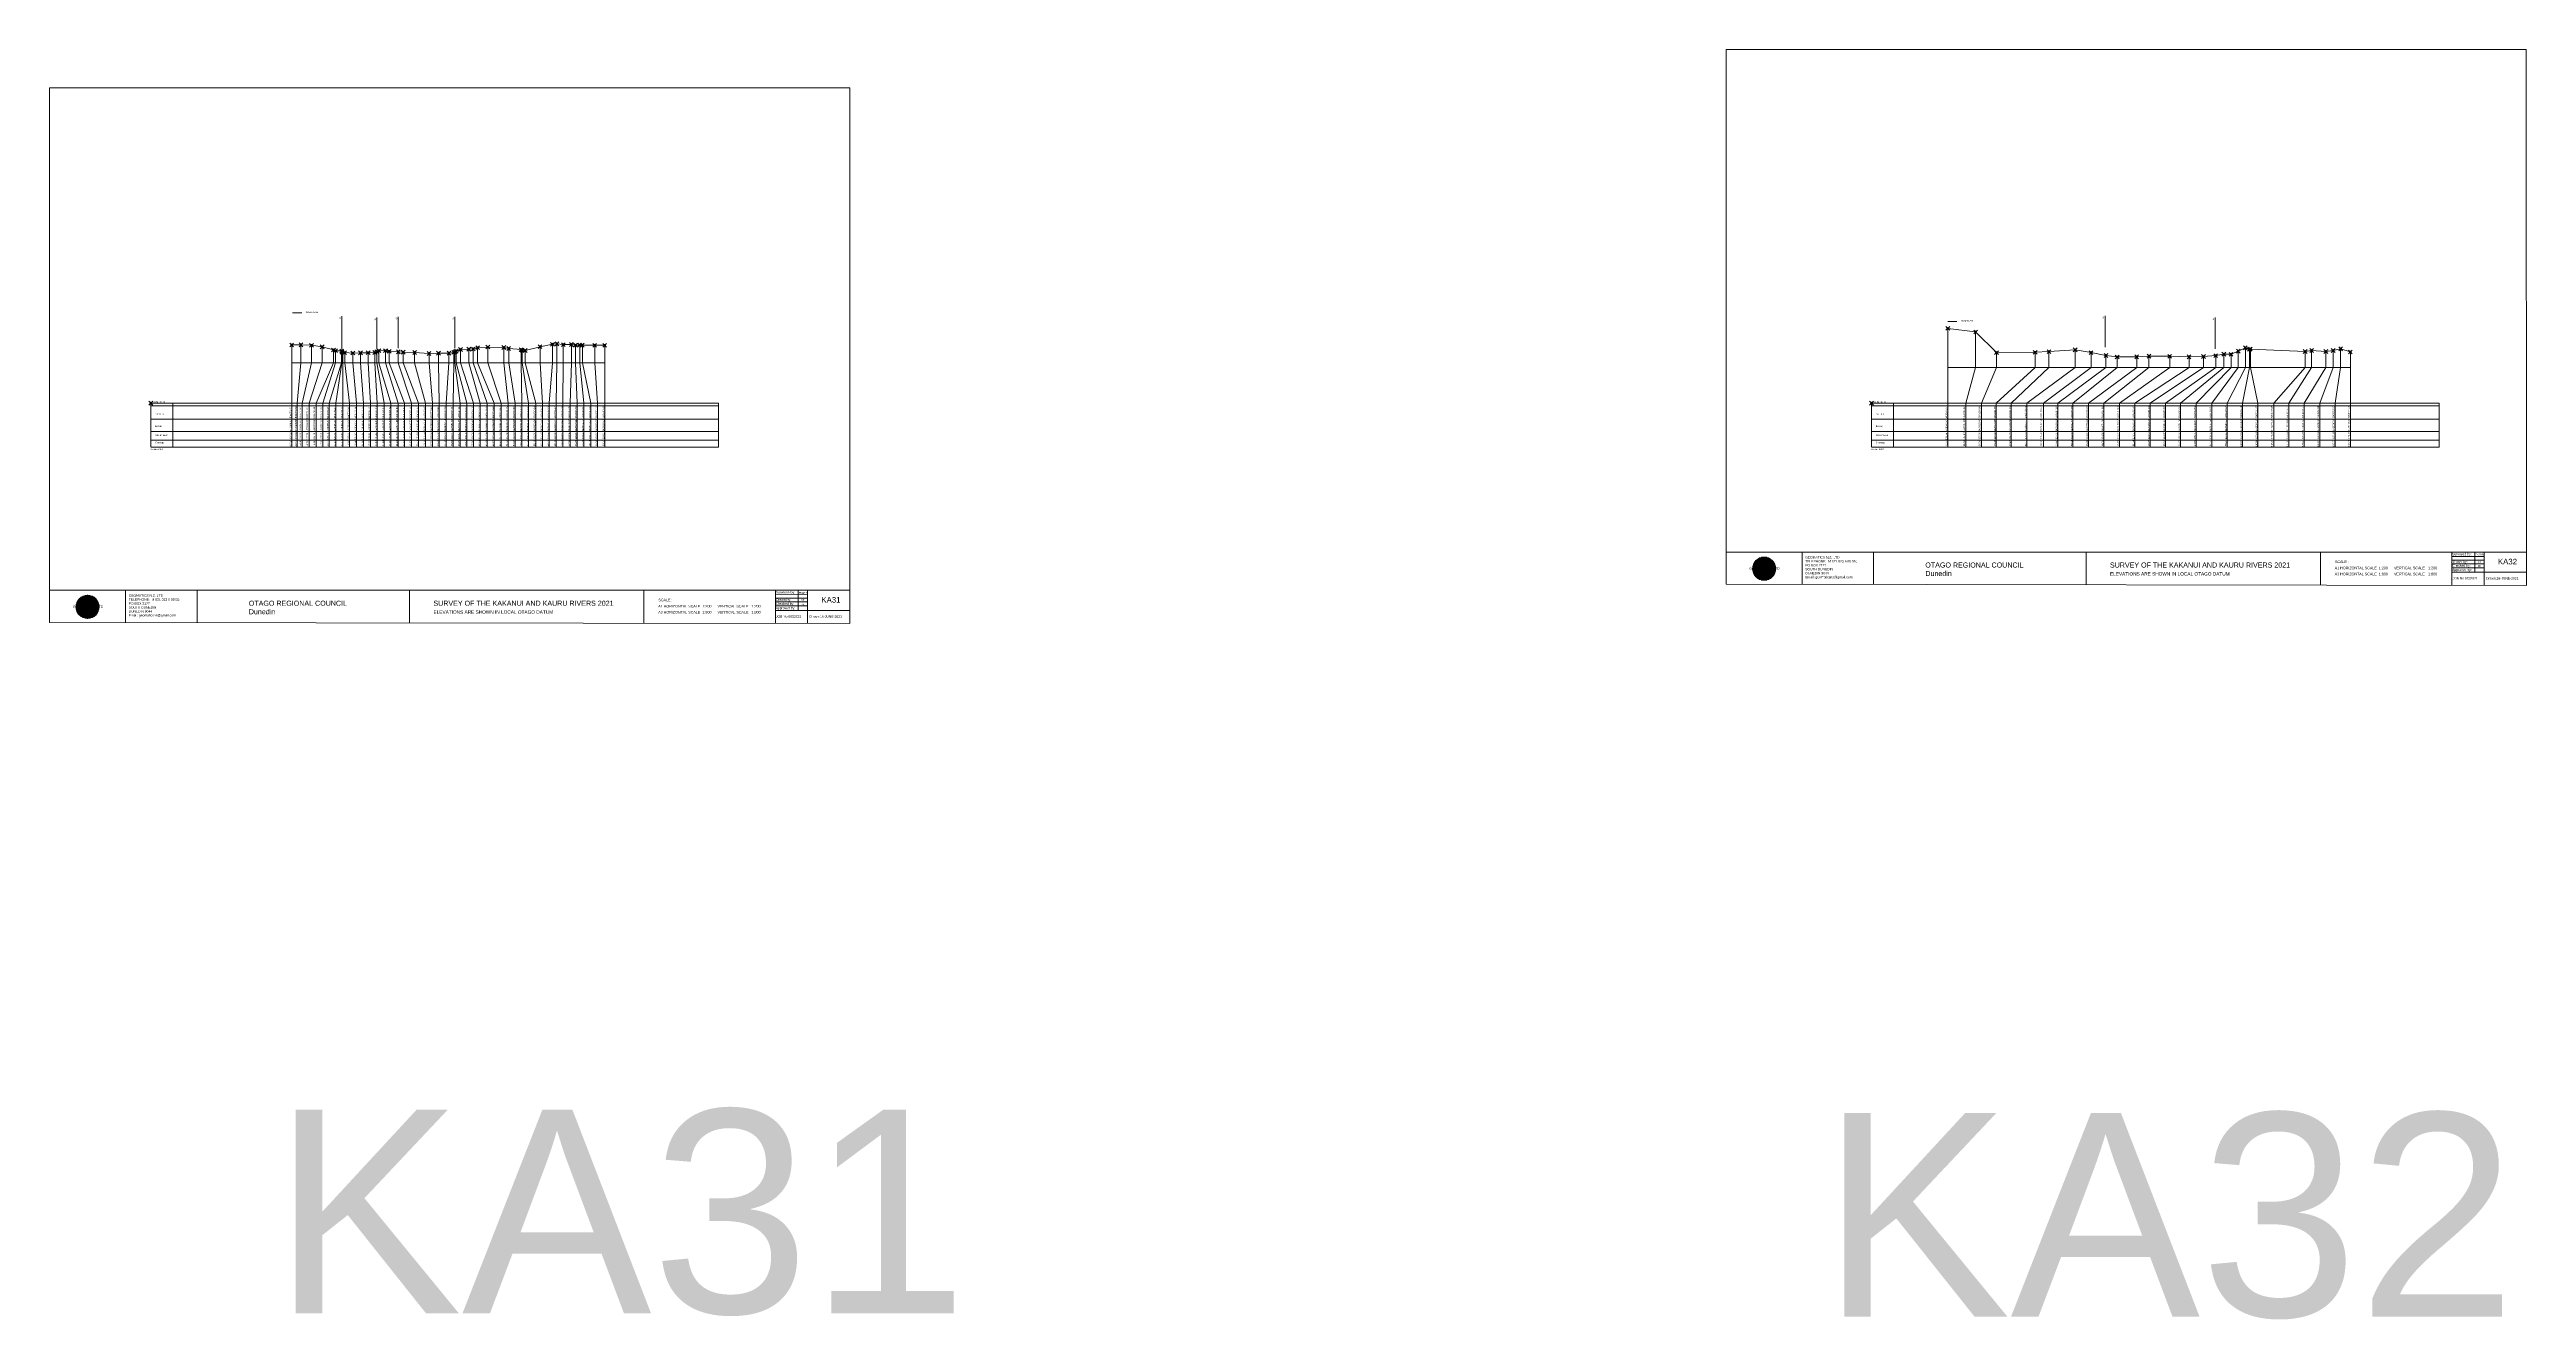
# Model space of a CAD drawing. Header units: millimetres. Extents: x -4102225 to 9709717, y -15023097 to 2258209.
# Drawn here: x 1908527 to 2687674, y -178261 to 221275 of the extents above; entities that cross this region are included whole.
import ezdxf

# ---------------------------------------------------------------- set-up
doc = ezdxf.new("R2010")
doc.units = ezdxf.units.MM
doc.header["$PDMODE"] = 35
doc.header["$PDSIZE"] = 600
doc.layers.get('0').update_dxf_attribs({"lineweight": 0})
doc.layers.add('geo', color=7, linetype='Continuous', lineweight=0)
doc.styles.get("Standard").update_dxf_attribs({"font": 'arial.ttf'})

# ---------------------------------------------------------------- blocks, each defined once
blk = doc.blocks.new('Geomatics_Circle_SPT')
at = {"layer": 'geo', "color": 2, "linetype": 'Continuous', "lineweight": 0}
for p, q in [((0, 25.2), (-25.2, 0)), ((-24.7, 4.9), (-4.9, 24.7)), ((-24.7, -4.9), (4.9, 24.7)), ((4.9, -24.7), (-24.7, 4.9)), ((-24.7, 0), (0, -24.7)), ((-9.7, 23.3), (-23.3, 9.6)), ((9.7, 23.3), (-23.3, -9.7)), ((-23.3, 9.7), (9.7, -23.3)), ((-21, 14), (-14, 21)), ((-21, -14), (14, 21)), ((14, -21), (-21, 14)), ((0, 0), (-17.8, 17.8)), ((0, 0), (-17.8, -17.8)), ((-14, 21), (21, -14)), ((21, 14), (-14, -21)), ((23.3, -9.7), (-9.7, 23.3)), ((-9.7, -23.3), (23.3, 9.7)), ((-4.9, 24.7), (24.7, -4.9)), ((24.7, 4.9), (-4.9, -24.7)), ((25.2, 0), (0, 25.2)), ((0, 0), (17.8, 17.8)), ((0, 0), (17.8, -17.8)), ((0, -24.8), (25.2, 0)), ((4.9, 24.7), (24.7, 4.9)), ((23.3, 9.7), (9.7, 23.3)), ((14, 21), (21, 14)), ((17.8, 18.1), (17.8, 18.1)), ((-4.9, -24.7), (-24.7, -4.9)), ((-23.3, -9.7), (-9.7, -23.3)), ((-14, -21), (-21, -14)), ((-17.8, -17.8), (-17.8, -17.8)), ((24.7, -4.9), (4.9, -24.7)), ((4.9, -24.7), (4.9, -24.7)), ((9.7, -23.3), (23.3, -9.7)), ((21, -14), (14, -21)), ((18.1, -17.8), (18.1, -17.8))]:
    blk.add_line(p, q, dxfattribs=at)
at = {"layer": 'geo', "color": 1, "linetype": 'Continuous', "lineweight": 0}
for p, q in [((-25.2, 0), (9.7, 23.3)), ((-25.2, 0), (-9.6, 23.3)), ((-25.2, 0), (23.3, 9.7)), ((-25.2, 0), (-23.3, 9.7)), ((-23.3, -9.7), (-25.2, 0)), ((-9.6, -23.3), (-25.2, 0)), ((9.7, -23.3), (-25.2, 0)), ((-4.9, 24.8), (-24.7, -4.9)), ((4.9, 24.7), (-24.7, 4.9)), ((14, 21), (-24.7, -4.9)), ((-14, 21), (-24.7, 4.9)), ((21, 14), (-24.7, 4.9)), ((-21, 14), (-24.7, -4.9)), ((0, 0), (-24.7, 4.9)), ((-24.7, 4.9), (-21, -14)), ((-24.7, 4.9), (-4.9, -24.7)), ((-24.7, 4.9), (14, -21)), ((-24.7, 4.9), (-24.7, 4.9)), ((0, 0), (-24.7, -4.9)), ((-23.3, 9.7), (0, 25.2)), ((-23.3, -9.6), (0, 25.2)), ((-23.3, -9.6), (17.8, 17.8)), ((-23.3, 9.7), (-17.8, 17.9)), ((-23.3, -9.6), (-17.8, 17.9)), ((-23.3, 9.7), (17.8, 17.8)), ((-17.8, -17.8), (-23.3, 9.7)), ((0, -25.2), (-23.3, 9.7)), ((-23.3, 9.7), (17.8, -17.8)), ((-23.3, 9.7), (25.2, 0)), ((-23.3, 9.4), (-23.3, 9.4)), ((-23.3, -9.7), (25.2, 0)), ((4.9, 24.8), (-21, -14)), ((-4.9, 24.7), (-21, 14)), ((14, 21), (-21, 14)), ((-14, 21), (-21, -14)), ((0, 0), (-21, 14)), ((-21, 14), (-14, -21)), ((-21, 14), (4.9, -24.7)), ((-21, 14), (-21, 14)), ((24.7, 4.9), (-21, 14)), ((0, 0), (-21, -14)), ((-17.9, 17.6), (-17.9, 17.6)), ((-17.8, 17.8), (9.7, 23.3)), ((-17.8, 17.8), (-9.6, 23.3)), ((-17.8, -17.8), (9.7, 23.3)), ((-17.8, -17.8), (-9.7, 23.3)), ((-9.7, -23.3), (-17.8, 17.8)), ((-17.8, 17.8), (9.7, -23.3)), ((-17.8, 17.8), (23.3, -9.6)), ((-17.8, 17.8), (23.3, 9.7)), ((-17.8, -17.8), (23.3, 9.7)), ((4.9, 24.7), (-14, 21)), ((-4.9, 24.7), (-14, -20.9)), ((0, 0), (-14, 21)), ((-14, 21), (-4.9, -24.7)), ((-14, 21), (-14, 21)), ((24.7, -4.9), (-14, 21)), ((21, 14), (-14, 21)), ((-14, -21), (24.7, 4.9)), ((0, 0), (-14, -21)), ((-9.8, 23.1), (-9.8, 23.1)), ((-9.7, 23.3), (0, 25.2)), ((-9.7, 23.3), (0, -25.2)), ((-9.7, -23.3), (0, 25.2)), ((-9.6, 23.3), (17.8, -17.8)), ((-9.6, 23.3), (25.2, 0)), ((-9.6, 23.3), (17.8, 17.8)), ((-9.6, -23.3), (17.8, 17.9)), ((25.2, 0), (-9.6, -23.3)), ((0, 0), (-4.9, 24.7)), ((-4.9, 24.7), (-4.9, 24.7)), ((21, -14), (-4.9, 24.7)), ((24.8, 4.9), (-4.9, 24.7)), ((14, 21), (-4.9, 24.7)), ((-4.9, -24.7), (21, 14)), ((0, 0), (-4.9, -24.7)), ((-0.2, 25.1), (-0.2, 25.1)), ((0, 25.2), (9.7, -23.3)), ((0, 25.2), (23.3, -9.7)), ((0, 25.2), (23.3, 9.7)), ((0, 25.2), (9.7, 23.3)), ((0, 0), (4.9, 24.7)), ((0, -25.2), (9.7, 23.3)), ((0, 0), (14, 21)), ((0, 0), (21, 14)), ((23.3, 9.7), (0, -25.2)), ((0, 0), (24.8, 4.9)), ((0, 0), (4.9, -24.7)), ((0, 0), (14, -21)), ((0, 0), (21, -14)), ((0, 0), (24.8, -4.9)), ((21, 14), (4.9, 24.8)), ((14, -21), (4.9, 24.7)), ((24.7, -4.9), (4.9, 24.7)), ((4.9, 24.7), (4.9, 24.7)), ((4.9, -24.7), (14, 21)), ((4.9, -24.7), (24.7, 4.9)), ((9.4, 23.3), (9.4, 23.3)), ((9.7, 23.3), (17.8, -17.8)), ((9.7, 23.3), (25.2, 0)), ((9.7, 23.3), (17.8, 17.9)), ((17.8, 17.8), (9.7, -23.3)), ((25.2, 0), (9.7, -23.3)), ((21, -14), (14, 21)), ((24.7, 4.9), (14, 21)), ((14, 21), (14, 21)), ((14, -21), (21, 14)), ((17.6, 17.9), (17.6, 17.9)), ((17.8, 17.8), (23.3, -9.7)), ((17.8, 17.8), (23.3, 9.7)), ((23.3, 9.7), (17.8, -17.8)), ((24.7, -4.9), (21, 14)), ((21, 14), (21, 14)), ((21, -14), (24.7, 4.9)), ((23.1, 9.8), (23.1, 9.8)), ((23.3, 9.7), (25.2, 0)), ((25.2, 0), (23.3, -9.6)), ((24.7, 4.9), (24.7, 4.9)), ((25.1, 0.2), (25.1, 0.2)), ((-25.2, 0), (23.3, -9.7)), ((-25.1, -0.2), (-25.1, -0.2)), ((-24.7, -4.9), (-24.7, -4.9)), ((-24.7, -4.9), (-14, -21)), ((-24.7, -4.9), (4.9, -24.7)), ((-24.7, -4.9), (21, -14)), ((-17.8, -17.8), (-23.3, -9.7)), ((0, -25.2), (-23.3, -9.6)), ((17.8, -17.8), (-23.3, -9.6)), ((-23.1, -9.8), (-23.1, -9.8)), ((-21, -14), (24.7, -4.9)), ((-21, -14), (-21, -14)), ((-21, -14), (-4.9, -24.7)), ((-21, -14), (14, -21)), ((23.3, -9.7), (-17.8, -17.8)), ((-9.6, -23.3), (-17.8, -17.8)), ((9.7, -23.3), (-17.8, -17.8)), ((-17.6, -17.9), (-17.6, -17.9)), ((-14, -21), (21, -14)), ((-14, -21), (-14, -21)), ((-14, -21), (4.9, -24.7)), ((17.8, -17.8), (-9.7, -23.3)), ((0, -25.2), (-9.7, -23.3)), ((-9.4, -23.3), (-9.4, -23.3)), ((-4.9, -24.7), (24.7, -4.9)), ((-4.9, -24.7), (14, -21)), ((-4.9, -24.7), (-4.9, -24.7)), ((23.3, -9.6), (0, -25.2)), ((9.7, -23.3), (0, -25.2)), ((0.2, -25.1), (0.2, -25.1)), ((4.9, -24.7), (21, -14)), ((4.9, -24.7), (4.9, -24.7)), ((17.8, -17.8), (9.7, -23.3)), ((9.8, -23.1), (9.8, -23.1)), ((14, -21), (24.7, -4.9)), ((14, -21), (14, -21)), ((23.3, -9.6), (17.8, -17.8)), ((17.9, -17.6), (17.9, -17.6)), ((21, -14), (21, -14)), ((23.3, -9.4), (23.3, -9.4)), ((24.7, -4.9), (24.7, -4.9))]:
    blk.add_line(p, q, dxfattribs=at)
at = {"layer": 'geo', "color": 114, "linetype": 'Continuous', "lineweight": 0}
for p, q in [((17.9, 17.8), (-25.2, 0)), ((-24.7, 4.9), (14, 21)), ((-24.7, -4.9), (21, 14)), ((-14, -21), (-24.7, 4.9)), ((9.7, 23.3), (-23.3, 9.7)), ((0, 0), (-23.3, 9.7)), ((-23.3, 9.7), (-9.7, -23.3)), ((0, 0), (-23.3, -9.7)), ((-4.9, -24.7), (-21, 14)), ((-20.9, 14), (4.9, 24.7)), ((24.8, 4.9), (-20.9, -14)), ((0, 25.2), (-17.8, 17.8)), ((-17.8, 17.8), (0, -25.2)), ((-14, 21), (-4.9, 24.7)), ((4.9, -24.7), (-14, 21)), ((0, 0), (-9.7, 23.3)), ((0, 0), (-9.7, -23.3)), ((-4.9, 24.7), (14, -21)), ((17.8, -17.8), (0, 25.2)), ((0, 0), (9.7, 23.3)), ((0, 0), (23.3, 9.7)), ((0, 0), (9.7, -23.3)), ((0, 0), (23.3, -9.7)), ((4.9, 24.7), (21, -14)), ((23.3, -9.7), (9.7, 23.3)), ((14, 21), (24.7, -4.9)), ((25.2, 0), (17.8, 17.8)), ((21, 14), (24.7, 4.9)), ((-25.2, 0), (-17.8, -17.8)), ((-21, -14), (-24.7, -4.9)), ((-17.8, -17.8), (25.2, 0)), ((24.8, -4.9), (-14, -21)), ((-9.6, -23.3), (23.3, -9.7)), ((21, -14), (-4.9, -24.8)), ((0, -25.2), (17.9, -17.8)), ((14, -21), (4.9, -24.8))]:
    blk.add_line(p, q, dxfattribs=at)
at = {"layer": 'geo', "color": 250, "linetype": 'Continuous', "lineweight": 0}
for p, q in [((0, 0), (-25.2, 0)), ((24.7, 4.9), (-24.7, 4.9)), ((-24.7, 4.9), (-24.7, -4.9)), ((-23.3, 9.7), (23.3, 9.7)), ((-23.3, 9.7), (-23.3, 9.7)), ((-23.3, -9.7), (-23.3, 9.7)), ((21, 14), (-21, 14)), ((-21, 14), (-21, -14)), ((-17.8, 17.8), (17.8, 17.8)), ((-17.8, -17.8), (-17.8, 17.8)), ((-14, 21), (-14, 21)), ((14, 21), (-14, 21)), ((-14, 20.9), (-14, -21)), ((-9.7, 23.3), (9.7, 23.3)), ((-9.7, -23.3), (-9.7, 23.3)), ((-4.9, 24.7), (4.9, 24.7)), ((-4.9, 24.7), (-4.9, -24.7)), ((0, 0), (0, 25.2)), ((0, 0), (0, -25.2)), ((0, 0), (25.2, 0)), ((4.9, 24.7), (4.9, -24.7)), ((9.7, -23.3), (9.7, 23.3)), ((14, 21), (14, -21)), ((17.8, -17.8), (17.8, 17.8)), ((21, 14), (21, 14)), ((21, -14), (21, 14)), ((23.3, 9.7), (23.3, -9.7)), ((24.7, 4.9), (24.7, 4.9)), ((24.7, -4.9), (24.7, 4.9)), ((-24.7, -4.9), (24.7, -4.9)), ((23.3, -9.7), (-23.3, -9.7)), ((-21, -14), (21, -14)), ((17.8, -17.8), (-17.8, -17.8)), ((-14, -21), (14, -21)), ((9.7, -23.3), (-9.7, -23.3)), ((-4.9, -24.7), (4.9, -24.7))]:
    blk.add_line(p, q, dxfattribs=at)
blk = doc.blocks.new('GeomaticsNZ TITLE BLOCK')
at = {"color": 7, "linetype": 'Continuous', "lineweight": 0}
for p, q in [((0, 94.9), (0, 1579.2)), ((0, 1579.2), (2363.4, 1579.2)), ((2363.4, 1579.2), (2364, 94.9)), ((2364, 94.9), (0, 94.9)), ((0, 94.9), (0, 0)), ((15.9, 94.9), (2364, 94.9)), ((224.3, 95.2), (224.3, -0.3)), ((2364, 94.9), (382.6, 94.9)), ((435.8, 95.2), (435.8, -0.7)), ((1063.4, 94.9), (1063.4, -2.4)), ((1755.4, 94.9), (1755.4, -2.6)), ((2143.9, 94.9), (2143.7, -3)), ((2143.9, 81.9), (2238.6, 81.7)), ((2211.5, 94.9), (2211.5, 36.1)), ((2238.6, 94.8), (2238.6, -3.2)), ((2364, -3.5), (2364, 94.9)), ((0, 0), (2364, -3.5)), ((2143.6, 60.4), (2238.6, 60.4)), ((2143.8, 48.6), (2238.6, 48.6)), ((2143.8, 35.4), (2364, 35.3)), ((2143.9, 71), (2238.6, 71))]:
    blk.add_line(p, q, dxfattribs=at)
at = {"color": 7, "linetype": 'Continuous', "lineweight": 0, "xscale": 1.36, "yscale": 1.36, "zscale": 1.36}
blk.add_blockref('Geomatics_Circle_SPT', (112.4, 45.7), dxfattribs=at)
at = {"color": 7, "linetype": 'Continuous', "lineweight": 0}
for s, p in [('PK&RR', (2213.2, 84.8)), ('ST', (2220.3, 63.6)), ('PK', (2220.4, 50.6))]:
    blk.add_text(s, height=5, dxfattribs=at).set_placement(p)
at = {"color": 7, "linetype": 'Continuous', "lineweight": 0, "attachment_point": 1}
for s, width, heights, insert, char_height in [('{\\C256;GEOMATICS N.Z. LTD                   \\PTELEPHONE:  M 021 023 6 00 55;\\PPO BOX 2177\\PSOUTH DUNEDIN\\PDUNEDIN 9044\\PEmail: geomaticsnz@gmail.com}', 3535.727, [94.7], (234, 82.7), 7), ('{\\C256;Surveyed by:}', 3535.727, [0], (2144.7, 92.4), 7), ('{\\C256;Geomatics N.Z. LTD                   }', 125.079, [15.8], (68.8, 49.9), 7), ('{\\C256;OTAGO REGIONAL COUNCIL\\PDunedin}', 3535.727, [0], (588.6, 64), 15), ('{\\C256;SURVEY OF THE KAKANUI AND KAURU RIVERS 2021}', 3535.727, [0], (1133.8, 64), 15), ('{\\C256;ELEVATIONS ARE SHOWN IN LOCAL OTAGO DATUM}', 3535.727, [0], (1134.1, 35.4), 10), ('{\\C256;Approved by:}', 3535.727, [0], (2144.7, 45.9), 7), ('{\\C256;Checked by:}', 3535.727, [0], (2144.7, 58.6), 7), ('{\\C256;JOB No 0032021}', 3535.727, [0], (2145.3, 20.8), 7), ('{\\C256;Drawn by:}', 3535.727, [0], (2145.8, 70.4), 7), ('{\\C256;Drawn:16-JUNE-2021}', 3535.727, [0], (2244.7, 20.7), 7)]:
    blk.add_mtext_dynamic_manual_height_columns(s, width=width, gutter_width=159, heights=heights, dxfattribs=dict(at, insert=insert, char_height=char_height))

msp = doc.modelspace()

# ---------------------------------------------------------------- linework, layer by layer
at = {"color": 1, "lineweight": 0}
for p, q in [((1984985.655, 138392.934), (1987892.385, 138392.934)), ((2505612.101, 135710.81), (2508518.832, 135710.81))]:
    msp.add_line(p, q, dxfattribs=at)
at = {"color": 7, "lineweight": 0}
for p, q in [((2000520.863, 127020.403), (2000520.863, 137379.04)), ((2011500.862, 127069.434), (2011500.862, 136982.264)), ((2018220.144, 127306.839), (2018220.144, 137219.669)), ((2035990.137, 127306.839), (2035990.137, 137219.669)), ((2555103.248, 127593.507), (2555103.248, 137506.337)), ((2589713.538, 127077.146), (2589713.538, 136989.976)), ((1947299.695, 110000), (1947299.695, 96175.74)), ((2488546.143, 110000), (2488546.143, 96175.74)), ((2660213.473, 110000), (2660213.473, 96175.74))]:
    msp.add_line(p, q, dxfattribs=at)
at = {"lineweight": 0}
for p, q in [((2505673.934, 133541), (2505673.934, 96175.74)), ((2514386.299, 132431), (2514386.299, 121260.328)), ((2520987.765, 125921), (2520987.765, 121260.328)), ((2533152.072, 126020), (2533152.072, 121260.328)), ((2537469.598, 126230), (2537469.598, 121260.328)), ((2545707.539, 126790), (2545707.539, 121260.328)), ((2550703.391, 125929), (2550703.391, 121260.328)), ((2555396.527, 125009), (2555396.527, 121260.328)), ((2568930.498, 124819), (2568930.498, 121260.328)), ((2575452.995, 124758), (2575452.995, 121260.328)), ((2586089.62, 124718), (2586089.62, 121260.328)), ((2589934.752, 124968), (2589934.752, 121260.328)), ((2592470.37, 125448), (2592470.37, 121260.328)), ((2594760.624, 125398), (2594760.624, 121260.328)), ((2597013.51, 126378), (2597013.51, 121260.328)), ((2599251.621, 127407), (2599251.621, 121260.328)), ((2600553.047, 126937), (2600553.047, 121260.328)), ((2600843.056, 127057), (2600843.056, 121260.328)), ((2618040.215, 126287), (2618040.215, 121260.328)), ((2620098.806, 126577), (2620098.806, 121260.328)), ((2624551.75, 126266), (2624551.75, 121260.328)), ((2626865.376, 126596), (2626865.376, 121260.328)), ((2629228.003, 127126), (2629228.003, 121260.328)), ((2632275.854, 126116), (2632275.854, 96175.74)), ((2505673.934, 121260.328), (2632275.854, 121260.328)), ((2514386.299, 121260.328), (2511353.282, 110000)), ((2520987.765, 121260.328), (2516199.795, 110000)), ((2533152.072, 121260.328), (2520883.184, 110000)), ((2537469.598, 121260.328), (2525591.176, 110000)), ((2545707.539, 121260.328), (2530515.282, 110000)), ((2550703.391, 121260.328), (2535791.144, 110000)), ((2555396.527, 121260.328), (2540235.038, 110000)), ((2558944.115, 121260.328), (2544973.13, 110000)), ((2565059.59, 121260.328), (2549954.932, 110000)), ((2568930.498, 121260.328), (2554780.722, 110000)), ((2558944.115, 124549), (2558944.115, 121260.328)), ((2575452.995, 121260.328), (2559626.722, 110000)), ((2581541.224, 121260.328), (2564443.864, 110000)), ((2565059.59, 124579), (2565059.59, 121260.328)), ((2586089.62, 121260.328), (2569255.944, 110000)), ((2589934.752, 121260.328), (2574115.182, 110000)), ((2592470.37, 121260.328), (2578844.271, 110000)), ((2581541.224, 124608), (2581541.224, 121260.328)), ((2594760.624, 121260.328), (2583755.218, 110000)), ((2597013.51, 121260.328), (2588652.021, 110000)), ((2599251.621, 121260.328), (2593488.133, 110000)), ((2600553.047, 121260.328), (2598327.85, 110000)), ((2600843.056, 121260.328), (2603186.93, 110000)), ((2618040.215, 121260.328), (2608168.811, 110000)), ((2620098.806, 121260.328), (2612944.212, 110000)), ((2624551.75, 121260.328), (2617698.831, 110000)), ((2626865.376, 121260.328), (2622674.763, 110000)), ((2629228.003, 121260.328), (2627548.282, 110000)), ((1940397.353, 110000), (2118967.024, 110000)), ((1940397.353, 109153.568), (2118967.024, 109153.568)), ((2481643.802, 110000), (2660213.473, 110000)), ((2481643.802, 109153.568), (2660213.473, 109153.568)), ((2511353.282, 96175.74), (2511353.282, 110000)), ((2516199.795, 96175.74), (2516199.795, 110000)), ((2520883.184, 96175.74), (2520883.184, 110000)), ((2525591.176, 96175.74), (2525591.176, 110000)), ((2530515.282, 96175.74), (2530515.282, 110000)), ((2535791.144, 96175.74), (2535791.144, 110000)), ((2540235.038, 96175.74), (2540235.038, 110000)), ((2544973.13, 96175.74), (2544973.13, 110000)), ((2549954.932, 96175.74), (2549954.932, 110000)), ((2554780.722, 96175.74), (2554780.722, 110000)), ((2559626.722, 96175.74), (2559626.722, 110000)), ((2564443.864, 96175.74), (2564443.864, 110000)), ((2569255.944, 96175.74), (2569255.944, 110000)), ((2574115.182, 96175.74), (2574115.182, 110000)), ((2578844.271, 96175.74), (2578844.271, 110000)), ((2583755.218, 96175.74), (2583755.218, 110000)), ((2588652.021, 96175.74), (2588652.021, 110000)), ((2593488.133, 96175.74), (2593488.133, 110000)), ((2597013.51, 109153.568), (2597013.51, 109148.66)), ((2598327.85, 96175.74), (2598327.85, 110000)), ((2603186.93, 96175.74), (2603186.93, 110000)), ((2608168.811, 96175.74), (2608168.811, 110000)), ((2612944.212, 96175.74), (2612944.212, 110000)), ((2617698.831, 96175.74), (2617698.831, 110000)), ((2622674.763, 96175.74), (2622674.763, 110000)), ((2627548.282, 96175.74), (2627548.282, 110000)), ((1940397.353, 105002.084), (2118967.024, 105002.084)), ((2481643.802, 105002.084), (2660213.473, 105002.084)), ((1940397.353, 101057.129), (2118967.024, 101057.129)), ((1940397.353, 98406.866), (2118967.024, 98406.866)), ((1940397.353, 96175.74), (2118967.024, 96175.74)), ((2481643.802, 101057.129), (2660213.473, 101057.129)), ((2481643.802, 98406.866), (2660213.473, 98406.866)), ((2481643.802, 96175.74), (2660213.473, 96175.74))]:
    msp.add_line(p, q, dxfattribs=at)
for p, q in [((1984704.809, 128318), (1984704.809, 96175.74)), ((2083160.786, 128214), (2083160.786, 96175.74))]:
    msp.add_line(p, q)
at = {"color": 7}
for p, q in [((1987599.35, 128358), (1987599.35, 122714.759)), ((1990918.002, 128217), (1990918.002, 122714.759)), ((1994285.239, 127727), (1994285.239, 122714.759)), ((1997836.468, 126757), (1997836.468, 122714.759)), ((1998474.743, 126527), (1998474.743, 122714.759)), ((2000406.006, 126447), (2000406.006, 122714.759)), ((2000501.467, 126217), (2000501.467, 122714.759)), ((2001385.637, 125927), (2001385.637, 122714.759)), ((2003944.526, 125797), (2003944.526, 122714.759)), ((2006341.195, 125847), (2006341.195, 122714.759)), ((2008754.133, 125897), (2008754.133, 122714.759)), ((2010833.962, 125937), (2010833.962, 122714.759)), ((2011488.591, 126237), (2011488.591, 122714.759)), ((2012112.749, 126547), (2012112.749, 122714.759)), ((2014190.83, 126527), (2014190.83, 122714.759)), ((2015369.7, 126327), (2015369.7, 122714.759)), ((2018234.798, 126167), (2018234.798, 122714.759)), ((2019747.747, 126076), (2019747.747, 122714.759)), ((2023371.572, 125936), (2023371.572, 122714.759)), ((2027911.611, 125656), (2027911.611, 122714.759)), ((2030893.382, 125756), (2030893.382, 122714.759)), ((2034164.715, 125756), (2034164.715, 122714.759)), ((2035662.113, 126006), (2035662.113, 122714.759)), ((2036049.079, 126166), (2036049.079, 122714.759)), ((2036472.871, 126356), (2036472.871, 122714.759)), ((2037796.858, 126916), (2037796.858, 122714.759)), ((2040444.511, 127006), (2040444.511, 122714.759)), ((2041831.503, 127086), (2041831.503, 122714.759)), ((2043187.63, 127476), (2043187.63, 122714.759)), ((2046409.794, 127666), (2046409.794, 122714.759)), ((2051420.121, 127545), (2051420.121, 122714.759)), ((2052965.093, 127215), (2052965.093, 122714.759)), ((2056871.526, 126875), (2056871.526, 122714.759)), ((2057197.537, 126645), (2057197.537, 122714.759)), ((2058164.1, 126595), (2058164.1, 122714.759)), ((2062820.013, 127775), (2062820.013, 122714.759)), ((2066733.546, 128555), (2066733.546, 122714.759)), ((2068147.874, 128695), (2068147.874, 122714.759)), ((2070120.393, 128445), (2070120.393, 122714.759)), ((2072688.579, 128495), (2072688.579, 122714.759)), ((2073994.73, 128275), (2073994.73, 122714.759)), ((2075286.886, 128295), (2075286.886, 122714.759)), ((2076144.553, 128265), (2076144.553, 122714.759)), ((2080022.566, 128234), (2080022.566, 122714.759)), ((1984704.809, 122714.759), (2083160.786, 122714.759)), ((1987599.35, 122714.759), (1986448.352, 110000)), ((1990918.002, 122714.759), (1987975.846, 110000)), ((1994285.239, 122714.759), (1990190.654, 110000)), ((1997836.468, 122714.759), (1992367.295, 110000)), ((1998474.743, 122714.759), (1994505.767, 110000)), ((2000406.006, 122714.759), (1996453.27, 110000)), ((2000501.467, 122714.759), (1998571.145, 110000)), ((2000745.184, 122714.759), (2000745.184, 110000)), ((2001385.637, 122714.759), (2002900.315, 110000)), ((2003944.526, 122714.759), (2005076.239, 110000)), ((2006341.195, 122714.759), (2007274.81, 110000)), ((2008754.133, 122714.759), (2009450.735, 110000)), ((2010833.962, 122714.759), (2011562.298, 110000)), ((2011488.591, 122714.759), (2013749.513, 110000)), ((2012112.749, 122714.759), (2015936.728, 110000)), ((2014190.83, 122714.759), (2018153.521, 110000)), ((2015369.7, 122714.759), (2020192.946, 110000)), ((2018234.798, 122714.759), (2022409.706, 110000)), ((2019747.747, 122714.759), (2024538.287, 110000)), ((2023371.572, 122714.759), (2026740.405, 110000)), ((2027911.611, 122714.759), (2028975.354, 110000)), ((2030893.382, 122714.759), (2031122.319, 110000)), ((2034164.715, 122714.759), (2033286.888, 110000)), ((2035662.113, 122714.759), (2035482.238, 110000)), ((2036049.079, 122714.759), (2037662.327, 110000)), ((2036472.871, 122714.759), (2039819.509, 110000)), ((2037796.858, 122714.759), (2041885.973, 110000)), ((2040444.511, 122714.759), (2044030.758, 110000)), ((2041831.503, 122714.759), (2046238.798, 110000)), ((2043187.63, 122714.759), (2048436.263, 110000)), ((2046409.794, 122714.759), (2050549.193, 110000)), ((2051420.121, 122714.759), (2052747.113, 110000)), ((2052965.093, 122714.759), (2054950.403, 110000)), ((2056871.526, 122714.759), (2057112.661, 110000)), ((2057197.537, 122714.759), (2059240.948, 110000)), ((2058164.1, 122714.759), (2061475.638, 110000)), ((2062820.013, 122714.759), (2063614.566, 110000)), ((2066733.546, 122714.759), (2065694.338, 110000)), ((2068147.874, 122714.759), (2067863.495, 110000)), ((2070120.393, 122714.759), (2070011.24, 110000)), ((2072688.579, 122714.759), (2072265.876, 110000)), ((2073994.73, 122714.759), (2074509.806, 110000)), ((2075286.886, 122714.759), (2076584.861, 110000)), ((2076144.553, 122714.759), (2078792.868, 110000)), ((2080022.566, 122714.759), (2080882.988, 110000)), ((1986448.352, 96175.74), (1986448.352, 110000)), ((1987975.846, 96175.74), (1987975.846, 110000)), ((1990190.654, 96175.74), (1990190.654, 110000)), ((1992367.295, 96175.74), (1992367.295, 110000)), ((1994505.767, 96175.74), (1994505.767, 110000)), ((1996453.27, 96175.74), (1996453.27, 110000)), ((1998571.145, 96175.74), (1998571.145, 110000)), ((2000815.043, 96175.74), (2000815.043, 110000)), ((2002900.315, 96175.74), (2002900.315, 110000)), ((2005076.239, 96175.74), (2005076.239, 110000)), ((2007274.81, 96175.74), (2007274.81, 110000)), ((2009450.735, 96175.74), (2009450.735, 110000)), ((2011562.298, 96175.74), (2011562.298, 110000)), ((2013749.513, 96175.74), (2013749.513, 110000)), ((2015936.728, 96175.74), (2015936.728, 110000)), ((2018153.521, 96175.74), (2018153.521, 110000)), ((2020192.946, 96175.74), (2020192.946, 110000)), ((2022409.706, 96175.74), (2022409.706, 110000)), ((2024538.287, 96175.74), (2024538.287, 110000)), ((2026740.405, 96175.74), (2026740.405, 110000)), ((2028975.354, 96175.74), (2028975.354, 110000)), ((2031122.319, 96175.74), (2031122.319, 110000)), ((2033286.888, 96175.74), (2033286.888, 110000)), ((2035482.238, 96175.74), (2035482.238, 110000)), ((2037662.327, 96175.74), (2037662.327, 110000)), ((2039819.509, 96175.74), (2039819.509, 110000)), ((2041885.973, 96175.74), (2041885.973, 110000)), ((2044030.758, 96175.74), (2044030.758, 110000)), ((2046238.798, 96175.74), (2046238.798, 110000)), ((2048436.263, 96175.74), (2048436.263, 110000)), ((2050549.193, 96175.74), (2050549.193, 110000)), ((2052747.113, 96175.74), (2052747.113, 110000)), ((2054950.403, 96175.74), (2054950.403, 110000)), ((2057112.661, 96175.74), (2057112.661, 110000)), ((2059240.948, 96175.74), (2059240.948, 110000)), ((2061475.638, 96175.74), (2061475.638, 110000)), ((2063614.566, 96175.74), (2063614.566, 110000)), ((2065694.338, 96175.74), (2065694.338, 110000)), ((2067863.495, 96175.74), (2067863.495, 110000)), ((2070011.24, 96175.74), (2070011.24, 110000)), ((2072265.876, 96175.74), (2072265.876, 110000)), ((2074509.806, 96175.74), (2074509.806, 110000)), ((2076584.861, 96175.74), (2076584.861, 110000)), ((2078792.868, 96175.74), (2078792.868, 110000)), ((2080882.988, 96175.74), (2080882.988, 110000)), ((2118967.024, 110000), (2118967.024, 96175.74))]:
    msp.add_line(p, q, dxfattribs=at)
at = {"color": 7, "lineweight": 0, "transparency": 33554687}
for p, q in [((1940397.353, 110000), (1940397.353, 96302.518)), ((2481643.802, 110000), (2481643.802, 96302.518))]:
    msp.add_line(p, q, dxfattribs=at)
at = {"color": 1, "lineweight": 0}
msp.add_lwpolyline([(2505673.934, 133541), (2514386.299, 132431), (2520987.765, 125921), (2533152.072, 126020), (2537469.598, 126230), (2545707.539, 126790), (2550703.391, 125929), (2555396.527, 125009), (2558944.115, 124549), (2565059.59, 124579), (2568930.498, 124819), (2575452.995, 124758), (2581541.224, 124608), (2586089.62, 124718), (2589934.752, 124968), (2592470.37, 125448), (2594760.624, 125448), (2597013.51, 126378), (2599251.621, 127407), (2600553.047, 126937), (2600843.056, 127057), (2618040.215, 126287), (2620098.806, 126577), (2624551.75, 126266), (2626865.376, 126596), (2629228.003, 127126), (2632275.854, 126116)], dxfattribs=at)
at = {"color": 1}
msp.add_lwpolyline([(1984704.809, 128318), (1987599.35, 128358), (1990918.002, 128217), (1994285.239, 127727), (1997836.468, 126757), (1998474.743, 126527), (2000406.006, 126447), (2000501.467, 126217), (2000509.376, 125997), (2001385.637, 125927), (2003944.526, 125797), (2006341.195, 125847), (2008754.133, 125897), (2010833.962, 125937), (2011488.591, 126237), (2012112.749, 126547), (2014190.83, 126527), (2015369.7, 126327), (2018234.798, 126167), (2019747.747, 126076), (2023371.572, 125936), (2027911.611, 125656), (2030893.382, 125756), (2034164.715, 125756), (2035662.113, 126006), (2036049.079, 126166), (2036472.871, 126356), (2037796.858, 126916), (2040444.511, 127006), (2041831.503, 127086), (2043187.63, 127476), (2046409.794, 127666), (2051420.121, 127545), (2052965.093, 127215), (2056871.526, 126875), (2057197.537, 126645), (2058164.1, 126595), (2062820.013, 127775), (2066733.546, 128555), (2068147.874, 128695), (2070120.393, 128445), (2072688.579, 128495), (2073994.73, 128275), (2075286.886, 128295), (2076144.553, 128265), (2080022.566, 128234), (2083160.786, 128214)], dxfattribs=at)
at = {"color": 7}
msp.add_lwpolyline([(2000509.376, 125997), (2000745.184, 125759.653), (2000745.184, 122714.759), (2000745.184, 122714.759)], dxfattribs=at)
at = {"lineweight": 0}
for p in [(2505673.934, 133541), (2514386.299, 132431), (2520987.765, 125921), (2533152.072, 126020), (2537469.598, 126230), (2545707.539, 126790), (2550703.391, 125929), (2555396.527, 125009), (2558944.115, 124549), (2565059.59, 124579), (2568930.498, 124819), (2575452.995, 124758), (2581541.224, 124608), (2586089.62, 124718), (2589934.752, 124968), (2592470.37, 125448), (2594760.624, 125398), (2597013.51, 126378), (2599251.621, 127407), (2600553.047, 126937), (2600843.056, 127057), (2481643.802, 110000)]:
    msp.add_point(p, dxfattribs=at)
at = {"color": 7}
for p in [(1984704.809, 128318), (1987599.35, 128358), (1990918.002, 128217), (1994285.239, 127727), (1997836.468, 126757), (1998474.743, 126527), (2000406.006, 126447), (2000509.376, 125997), (2001385.637, 125927), (2003944.526, 125797), (2006341.195, 125847), (2008754.133, 125897), (2010833.962, 125937), (2012112.749, 126547), (2014190.83, 126527), (2015369.7, 126327), (2018234.798, 126167), (2019747.747, 126076), (2023371.572, 125936), (2027911.611, 125656), (2030893.382, 125756), (2034164.715, 125756), (2035662.113, 126006), (2036049.079, 126166), (2036472.871, 126356), (2037796.858, 126916), (2040444.511, 127006), (2041831.503, 127086), (2043187.63, 127476), (2046409.794, 127666), (2051420.121, 127545), (2052965.093, 127215), (2056871.526, 126875), (2057197.537, 126645), (2058164.1, 126595), (2062820.013, 127775), (2066733.546, 128555), (2068147.874, 128695), (2070120.393, 128445), (2072688.579, 128495), (2073994.73, 128275), (2075286.886, 128295), (2076144.553, 128265), (2080022.566, 128234), (2083160.786, 128214)]:
    msp.add_point(p, dxfattribs=at)
at = {"color": 2, "true_color": 0xf1eb1f}
msp.add_point((2000501.467, 126217), dxfattribs=at)
at = {"color": 30, "true_color": 0xf26722}
msp.add_point((2011488.591, 126237), dxfattribs=at)
at = {"color": 7, "lineweight": 0}
for p in [(2618040.215, 126287), (2620098.806, 126577), (2624551.75, 126266), (2626865.376, 126596), (2629228.003, 127126), (2632275.854, 126116)]:
    msp.add_point(p, dxfattribs=at)
msp.add_point((1940397.353, 110000))

# ---------------------------------------------------------------- block references
at = {"color": 7, "lineweight": 0, "xscale": 106.5053773992074, "yscale": 106.5053773992074, "zscale": 106.5053773992074}
for p in [(2435896.678, 53078.273), (1908526.913, 41055.654)]:
    msp.add_blockref('GeomaticsNZ TITLE BLOCK', p, dxfattribs=at)

# ---------------------------------------------------------------- texts
at = {"color": 7, "lineweight": 0, "transparency": 33554687}
for s, height, p in [('Ground Level', 473.07414, (1989177.986, 138392.934)), ('Ground Level', 473.07414, (2509804.433, 135710.81)), ('DATUM 110.00', 473.07414, (1940330.416, 110135.982)), ('DATUM 110.00', 473.07414, (2481576.865, 110135.982)), ('Easting', 473.0741, (1941772.536, 102527.941)), ('Northing', 473.0741, (1941841.42, 106387.343)), ('Easting', 473.0741, (2483018.985, 102527.941)), ('Northing', 473.0741, (2483087.869, 106387.343)), ('Section KA31', 473.07414, (1940330.405, 95257.825)), ('Ground Level', 473.07414, (1941789.639, 99738.63)), ('Chainage', 473.0741, (1941791.898, 97414.494)), ('Section KA32', 473.07414, (2481576.854, 95257.825)), ('Ground Level', 473.07414, (2483036.088, 99738.63)), ('Chainage', 473.0741, (2483038.347, 97414.494))]:
    msp.add_text(s, height=height, dxfattribs=at).set_placement(p)
at = {"lineweight": 0}
for s, p in [(' 100.55  126.94  1429244.02  5000228.44', (2598171.162, 96099.683)), (' 126.87  126.60  1429218.31  5000222.84', (2622380.169, 96099.683)), (' 129.23  127.13  1429216.02  5000222.25', (2627222.038, 96099.683)), ('   5.67  133.54  1429336.89  5000247.87', (2505475.216, 96146.75)), ('  14.39  132.43  1429335.38  5000236.62', (2511017.85, 96099.683)), ('  20.99  125.92  1429325.40  5000236.88', (2515859.72, 96155.276)), ('  33.15  126.02  1429310.05  5000241.98', (2520701.589, 96146.409)), ('  37.47  126.23  1429305.76  5000241.39', (2525543.459, 96146.409)), ('  45.71  126.79  1429297.71  5000239.64', (2530385.329, 96166.872)), ('  50.70  125.93  1429292.83  5000238.57', (2535227.198, 96146.75)), ('  55.40  125.01  1429288.29  5000237.36', (2540069.068, 96146.75)), ('  58.94  124.55  1429284.72  5000237.09', (2544910.937, 96146.75)), ('  65.06  124.58  1429278.86  5000235.25', (2549752.807, 96149.478)), ('  68.93  124.82  1429274.98  5000234.88', (2554594.676, 96149.478)), ('  75.45  124.76  1429268.62  5000233.43', (2559436.546, 96142.657)), ('  81.54  124.61  1429262.70  5000232.00', (2564278.416, 96147.432)), ('  86.09  124.72  1429258.19  5000231.34', (2569120.285, 96147.432)), ('  89.93  124.97  1429254.41  5000230.63', (2573962.155, 96147.432)), ('  92.47  125.45  1429251.96  5000229.96', (2578804.024, 96146.75)), ('  94.76  125.40  1429249.71  5000229.53', (2583645.553, 96146.75)), ('  97.01  126.38  1429247.56  5000228.81', (2588487.423, 96146.75)), ('  99.25  127.41  1429245.31  5000228.63', (2593329.292, 96146.75)), (' 100.84  127.06  1429243.10  5000231.67', (2603012.69, 96099.683)), (' 118.04  126.29  1429227.18  5000223.58', (2607854.56, 96099.683)), (' 120.10  126.58  1429224.89  5000224.43', (2612696.429, 96099.683)), (' 124.55  126.27  1429220.55  5000223.43', (2617538.299, 96099.683)), (' 132.28  126.12  1429213.07  5000221.47', (2632063.908, 96099.683))]:
    msp.add_text(s, height=500, rotation=90, dxfattribs=at).set_placement(p)
for s, p in [(' -15.30  128.32  1429099.60  5000733.71', (1984614.227, 96153.571)), (' -12.40  128.36  1429096.56  5000733.60', (1986276.011, 96153.571)), ('  -9.08  128.22  1429093.64  5000731.94', (1987670.04, 96153.571)), ('  -5.71  127.73  1429090.30  5000731.24', (1989836.927, 96153.571)), ('  -2.16  126.76  1429086.89  5000730.11', (1992003.814, 96153.571)), ('  -1.53  126.53  1429086.15  5000730.02', (1994170.701, 96153.571)), ('   0.41  126.45  1429085.39  5000729.38', (1996337.588, 96146.75)), ('   0.50  126.22  1429085.26  5000729.41', (1998504.475, 96146.75)), ('   0.51  126.00  1429085.29  5000729.29', (2000671.021, 96146.75)), ('   1.39  125.93  1429083.68  5000728.99', (2002837.567, 96099.683)), ('   3.94  125.80  1429081.31  5000727.74', (2005004.454, 96146.409)), ('   6.34  125.85  1429078.99  5000727.13', (2007171.341, 96149.478)), ('   8.75  125.90  1429076.76  5000726.18', (2009338.228, 96147.432)), ('  10.83  125.94  1429074.90  5000725.20', (2011504.774, 96099.683)), ('  11.49  126.24  1429074.24  5000725.10', (2013671.661, 96099.683)), ('  12.11  126.55  1429073.60  5000725.04', (2015838.207, 96099.683)), ('  14.19  126.53  1429071.81  5000723.88', (2018005.094, 96099.683)), ('  15.37  126.33  1429070.50  5000724.04', (2020171.981, 96099.683)), ('  18.23  126.17  1429067.79  5000723.11', (2022338.868, 96099.683)), ('  19.75  126.08  1429066.41  5000722.47', (2024505.755, 96099.683)), ('  23.37  125.94  1429063.09  5000720.99', (2026672.301, 96155.276)), ('  27.91  125.66  1429058.83  5000719.42', (2028839.188, 96155.276)), ('  30.89  125.76  1429056.01  5000718.45', (2031006.075, 96146.409)), ('  34.16  125.76  1429052.84  5000717.60', (2033172.962, 96146.409)), ('  35.66  126.01  1429051.39  5000717.21', (2035339.849, 96146.409)), ('  36.05  126.17  1429051.05  5000717.01', (2037506.736, 96146.409)), ('  36.47  126.36  1429050.65  5000716.87', (2039673.623, 96146.409)), ('  37.80  126.92  1429049.49  5000716.18', (2041840.51, 96146.409)), ('  40.44  127.01  1429047.00  5000715.28', (2044007.397, 96166.872)), ('  41.83  127.09  1429045.67  5000714.88', (2046173.943, 96166.872)), ('  43.19  127.48  1429044.38  5000714.46', (2048340.83, 96166.872)), ('  46.41  127.67  1429041.33  5000713.42', (2050507.717, 96166.872)), ('  51.42  127.55  1429036.75  5000711.35', (2052674.604, 96146.75)), ('  52.97  127.22  1429035.35  5000710.68', (2054841.491, 96146.75)), ('  56.87  126.88  1429031.39  5000710.15', (2057008.378, 96146.75)), ('  57.20  126.65  1429031.01  5000710.25', (2059175.265, 96146.75)), ('  58.16  126.60  1429030.06  5000710.04', (2061342.152, 96146.75)), ('  62.82  127.78  1429025.26  5000709.72', (2063509.039, 96149.478)), ('  66.73  128.56  1429021.93  5000707.33', (2065675.585, 96149.478)), ('  68.15  128.70  1429020.71  5000706.53', (2067842.472, 96149.478)), ('  70.12  128.45  1429018.96  5000705.56', (2070009.359, 96142.657)), ('  72.69  128.50  1429016.88  5000703.76', (2072175.905, 96142.657)), ('  73.99  128.28  1429015.41  5000703.98', (2074342.792, 96142.657)), ('  75.29  128.30  1429014.17  5000703.61', (2076509.679, 96142.657)), ('  76.14  128.27  1429013.37  5000703.30', (2078676.566, 96142.657)), ('  80.02  128.23  1429009.67  5000702.13', (2080843.453, 96147.432)), ('  83.16  128.21  1429006.82  5000700.78', (2083010.34, 96147.432))]:
    msp.add_text(s, height=500, rotation=90).set_placement(p)
at = {"color": 7, "lineweight": 0}
for s, height, p in [('A1 HORIZONTAL SCALE  1:200      VERTICAL SCALE   1:200 ', 823.57462, (2627356.367, 57755.369)), ('A3 HORIZONTAL SCALE  1:800      VERTICAL SCALE   1:800', 823.57462, (2627356.367, 55852.113)), ('SCALE :  ', 823.5746, (2627438.338, 59716.224)), ('KA32', 1764.8028, (2678684.505, 59285.554)), ('SCALE :  ', 823.5746, (2100068.573, 47693.604)), ('KA31', 1764.8028, (2151314.741, 47262.935)), ('A1 HORIZONTAL SCALE  1:200      VERTICAL SCALE   1:200 ', 823.57462, (2099986.602, 45732.75)), ('A3 HORIZONTAL SCALE  1:800      VERTICAL SCALE   1:800', 823.57462, (2099986.602, 43829.494)), ('KA31', 63996.9987, (1978640.736, -176300.644)), ('KA32', 63996.9987, (2465753.961, -177352.337))]:
    msp.add_text(s, height=height, dxfattribs=at).set_placement(p)
at = {"color": 7, "lineweight": 0, "char_height": 500, "attachment_point": 1, "rotation": 90}
for insert in [(1999733.077, 136492.163), (2010713.076, 136095.387), (2017432.358, 136332.791), (2035202.351, 136332.791), (2554315.462, 136619.46), (2588925.752, 136103.099)]:
    msp.add_mtext_dynamic_manual_height_columns('W', width=4277.92851, gutter_width=12.5, heights=[0], dxfattribs=dict(at, insert=insert))

doc.saveas('drawing.dxf')
